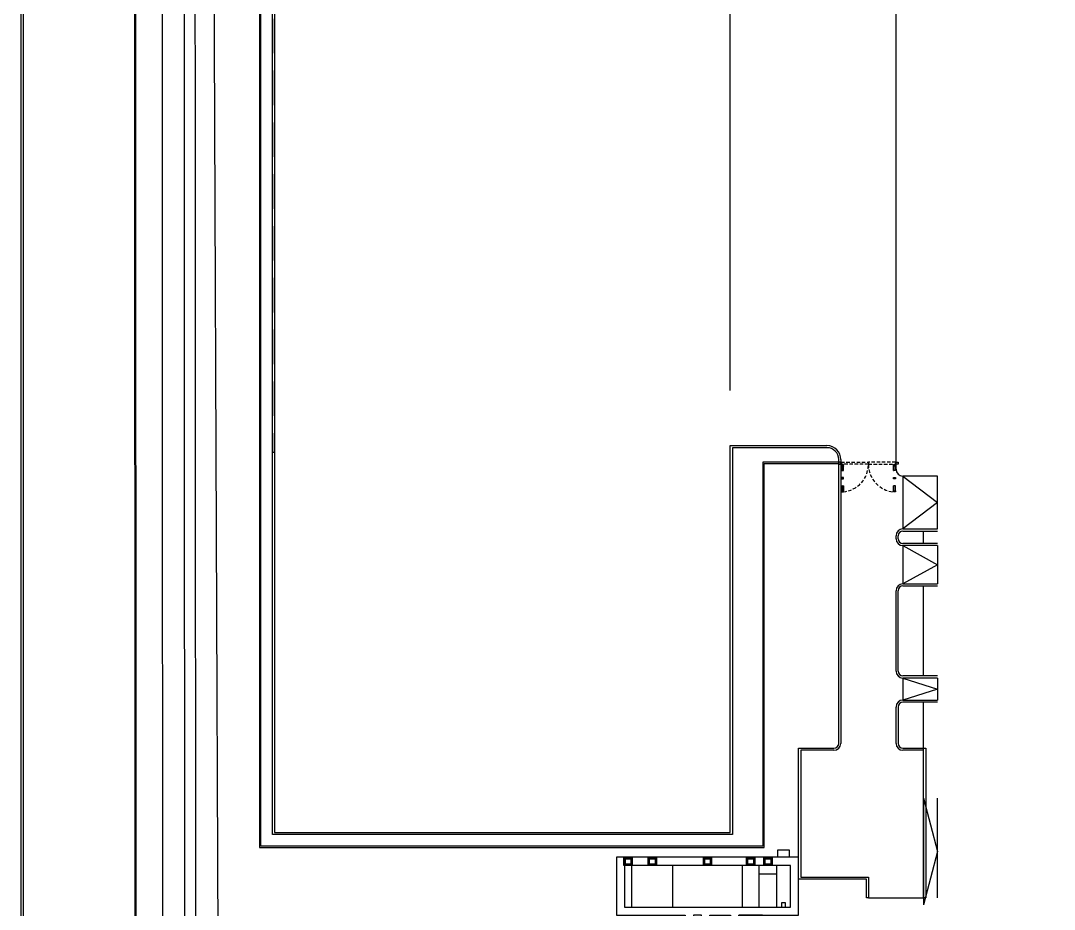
# Model space of a CAD drawing. Header units: millimetres. Extents: x 64 to 660, y 33 to 427.
# Drawn here: x 64.5 to 139.4, y 105.4 to 169.8 of the extents above; entities that cross this region are included whole.
import ezdxf

# ---------------------------------------------------------------- set-up
doc = ezdxf.new("R2010")
doc.units = ezdxf.units.MM
doc.linetypes.add('HIDDEN', pattern=[0.375, 0.25, -0.125])
doc.layers.add('A-PISO-EXT', color=7, linetype='Continuous')
doc.layers.add('Contorno', color=7, linetype='Continuous')

# ---------------------------------------------------------------- blocks, each defined once
blk = doc.blocks.new('A$C25E1659C')
at = {"layer": 'A-PISO-EXT', "linetype": 'HIDDEN', "ltscale": 10}
for points in [[(43.114995, 42.925183), (43.114995, 95.925183), (38.114995, 95.925183, -0.414214), (37.614995, 96.425183), (37.614995, 97.425183, -0.414214), (38.114995, 97.925183), (43.114995, 97.925183), (43.114995, 104.925183), (-1.756586, 104.925183, -0.414065), (-8.256585, 111.421882), (-8.266739, 131.417565, -0.181203), (-4.57815, 141.276682), (-1.581639, 144.71725, -0.216304), (2.181643, 146.425183), (2.181643, 146.425183), (7.235466, 146.425183, -0.177744), (23.410172, 140.487683, 0.301681), (39.886411, 138.540567, -0.117629), (47.786396, 140.425183), (90.214995, 140.425183)], [(-8.237035, 72.924827), (-8.24592, 90.421882), (-8.246428, 91.421882, -0.414362), (-1.746429, 97.925183), (15.114995, 97.925183, -0.414214), (15.614995, 97.425183), (15.614995, 96.425183, -0.414214), (15.114995, 95.925183), (10.114995, 95.925183), (10.114995, 38.425183), (9.964995, 38.425183)]]:
    blk.add_lwpolyline(points, format="xyb", dxfattribs=at)
at = {"layer": 'A-PISO-EXT', "color": 251, "linetype": 'HIDDEN', "ltscale": 10}
blk.add_lwpolyline([(-8.24592, 90.421882), (-8.09592, 90.421958), (-8.096428, 91.421958, -0.414362), (-1.746429, 97.775183), (15.114995, 97.775183, -0.414214), (15.464995, 97.425183), (15.464995, 96.425183, -0.414214), (15.114995, 96.075183), (9.964995, 96.075183), (9.964995, 38.425183)], format="xyb", dxfattribs=at)
blk = doc.blocks.new('BASE-PLANTA DE TRATAMIENTO-02')
at = {"color": 250, "ltscale": 7}
for p, q in [((-12.1, -0.6), (-12.1, -3.6)), ((-9.1, -3.6), (-9.1, -0.6)), ((-4.1, -0.6), (-4.1, -3.6)), ((-2.85, -3.6), (-2.85, -0.6)), ((-1.6, -0.6), (-1.6, -3.6)), ((-2.85, -1.2), (-1.6, -1.2)), ((-3.536784, -4.3), (-3.414707, -4.2)), ((-3.536784, -4.2), (-3.413216, -4.3)), ((-3.536784, -4.3), (-3.414707, -4.2)), ((-3.536784, -4.2), (-3.413216, -4.3)), ((-2.725, -4.475), (-2.625, -4.538)), ((-2.725, -4.538), (-2.625, -4.475)), ((-2.725, -4.475), (-2.625, -4.538)), ((-2.725, -4.538), (-2.625, -4.475))]:
    blk.add_line(p, q, dxfattribs=at)
at = {"color": 250}
for p, q in [((-4.325, -4.65), (-4.325, -4.2)), ((-4.225, -5.15), (-4.225, -4.75))]:
    blk.add_line(p, q, dxfattribs=at)
for points in [[(-4.325, -4.2), (0, -4.2), (0, 0), (-13.2, 0), (-13.2, -4.2), (-8.225, -4.2), (-8.225, -6.3), (-4.325, -6.3), (-4.325, -5.9)], [(-4.325, -5.25), (-4.325, -5.9), (-2.625, -5.9), (-2.625, -4.2), (-4.325, -4.2), (-4.325, -4.65)], [(-4.225, -5.15), (-4.225, -5.8), (-2.725, -5.8), (-2.725, -4.3), (-4.225, -4.3), (-4.225, -4.75)], [(-4.325, -4.65), (-4.925, -4.65), (-4.925, -5.25), (-4.325, -5.25)], [(-4.225, -4.75), (-4.825, -4.75), (-4.825, -5.15), (-4.225, -5.15)], [(-7.625, -7.5), (-7.925, -7.5), (-7.925, -6.3), (-6.725, -6.3), (-6.725, -7.5), (-7.625, -7.5)]]:
    blk.add_lwpolyline(points, dxfattribs=at)
for points in [[(-12.05, 0), (-12.05, -0.6), (-12.65, -0.6), (-12.65, 0)], [(-10.3, 0), (-10.3, -0.6), (-10.9, -0.6), (-10.9, 0)], [(-6.3, 0), (-6.3, -0.6), (-6.9, -0.6), (-6.9, 0)], [(-3.175, 0), (-3.175, -0.6), (-3.775, -0.6), (-3.775, 0)], [(-1.925, 0), (-1.925, -0.6), (-2.525, -0.6), (-2.525, 0)], [(-7.025, -5.05), (-7.025, -4.2), (-7.625, -4.2), (-7.625, -5.05), (-7.025, -5.05)], [(-4.925, -5.7), (-6.425, -5.7), (-6.425, -4.2), (-4.925, -4.2)], [(-3.525, -5.8), (-4.125, -5.8), (-4.125, -5.2), (-3.525, -5.2)], [(-3.9, -4.54174), (-3.05, -4.54174), (-3.05, -5.04174), (-3.9, -5.04174)], [(-2.725, -5.8), (-3.275, -5.8), (-3.275, -5.2), (-2.725, -5.2)], [(-6.875, -6.45), (-6.875, -7.35), (-7.775, -7.35), (-7.775, -6.45)]]:
    blk.add_lwpolyline(points, close=True, dxfattribs=at)
at = {"color": 250, "ltscale": 7}
for points in [[(-1.500539, 0), (-1.500539, 0.53724), (-0.688726, 0.53724), (-0.688726, 0)], [(-12.1, -0.05), (-12.1, -0.55), (-12.6, -0.55), (-12.6, -0.05)], [(-12.6, -3.6), (-0.6, -3.6), (-0.6, -0.6), (-12.6, -0.6)], [(-12.15, -0.1), (-12.15, -0.5), (-12.55, -0.5), (-12.55, -0.1)], [(-10.35, -0.05), (-10.35, -0.55), (-10.85, -0.55), (-10.85, -0.05)], [(-10.4, -0.1), (-10.4, -0.5), (-10.8, -0.5), (-10.8, -0.1)], [(-6.35, -0.05), (-6.35, -0.55), (-6.85, -0.55), (-6.85, -0.05)], [(-6.4, -0.1), (-6.4, -0.5), (-6.8, -0.5), (-6.8, -0.1)], [(-3.225, -0.05), (-3.225, -0.55), (-3.725, -0.55), (-3.725, -0.05)], [(-3.275, -0.1), (-3.275, -0.5), (-3.675, -0.5), (-3.675, -0.1)], [(-1.975, -0.05), (-1.975, -0.55), (-2.475, -0.55), (-2.475, -0.05)], [(-2.025, -0.1), (-2.025, -0.5), (-2.425, -0.5), (-2.425, -0.1)], [(-0.944632, -3.6), (-0.944632, -3.3), (-1.244632, -3.3), (-1.244632, -3.6)], [(-3.536784, -4.2), (-3.413216, -4.2), (-3.413216, -4.3), (-3.536784, -4.3)], [(-3.536784, -4.2), (-3.413216, -4.2), (-3.413216, -4.3), (-3.536784, -4.3)], [(-2.625, -4.538), (-2.725, -4.538), (-2.725, -4.475), (-2.625, -4.475)], [(-2.625, -4.538), (-2.725, -4.538), (-2.725, -4.475), (-2.625, -4.475)]]:
    blk.add_lwpolyline(points, close=True, dxfattribs=at)
at = {"color": 250, "linetype": 'HIDDEN', "ltscale": 0.5}
for points in [[(-3.5, -5.825), (-4.15, -5.825), (-4.15, -5.175), (-3.5, -5.175)], [(-3.925, -4.51674), (-3.025, -4.51674), (-3.025, -5.06674), (-3.925, -5.06674)], [(-2.7, -5.825), (-3.3, -5.825), (-3.3, -5.175), (-2.7, -5.175)], [(-6.925, -6.5), (-6.925, -7.3), (-7.725, -7.3), (-7.725, -6.5)]]:
    blk.add_lwpolyline(points, close=True, dxfattribs=at)
at = {"color": 250, "ltscale": 7}
for centre, radius in [((-3.625, -4.436), 0.045), ((-3.324748, -4.436), 0.045), ((-4.525, -4.95), 0.057)]:
    blk.add_circle(centre, radius, dxfattribs=at)
blk = doc.blocks.new('LPN354')
at = {"color": 0}
blk.add_lwpolyline([(0.004, 0.0325), (0.004, 0.009, 0.414214), (0.009, 0.004), (0.0325, 0.004, -0.414214), (0.035, 0.0015), (0.035, 0), (0, 0), (0, 0.035), (0.0015, 0.035, -0.414214)], format="xyb", close=True, dxfattribs=at)
blk = doc.blocks.new('*U153')
at = {"color": 37}
for p, q in [((-0.00064, -0.01563), (0, -0.01563)), ((-0.00064, -0.02163), (0, -0.02163)), ((-0.00064, -0.32923), (0, -0.32923)), ((-0.00064, -0.33523), (0, -0.33523))]:
    blk.add_line(p, q, dxfattribs=at)
at = {"color": 1}
blk.add_lwpolyline([(0, 0), (0.14, 0), (0.14, -0.3525), (0, -0.3525)], close=True, dxfattribs=at)
at = {"color": 37}
for points in [[(0.004, -0.02063), (0.014666, -0.02063), (0.014666, -0.01663), (0.004, -0.01663)], [(0.004, -0.33423), (0.014666, -0.33423), (0.014666, -0.33023), (0.004, -0.33023)], [(0.006, -0.01663), (0.006, -0.008489), (0.009, -0.008489), (0.009, -0.01663)], [(0.006, -0.33023), (0.006, -0.02063)], [(0.009, -0.33423), (0.009, -0.340476), (0.006, -0.340476), (0.006, -0.33423)], [(0.009, -0.02063), (0.009, -0.33023)], [(0.009512, -0.01663), (0.009512, -0.015375), (0.011512, -0.015375), (0.011512, -0.01663)], [(0.011512, -0.02063), (0.011512, -0.021885), (0.009512, -0.021885), (0.009512, -0.02063)], [(0.009512, -0.33023), (0.009512, -0.328976), (0.011512, -0.328976), (0.011512, -0.33023)], [(0.011512, -0.33423), (0.011512, -0.335485), (0.009512, -0.335485), (0.009512, -0.33423)], [(0.035, -0.0015), (0.035, -0.351)]]:
    blk.add_lwpolyline(points, dxfattribs=at)
for centre in [(-0.00064, -0.01863), (-0.00064, -0.33223)]:
    blk.add_arc(centre, 0.003, 90, 270, dxfattribs=at)
at = {"xscale": -1, "rotation": 180}
blk.add_blockref('LPN354', (0, 0), dxfattribs=at)
blk.add_blockref('LPN354', (0, -0.3525))
blk = doc.blocks.new('*U150')
at = {"color": 253, "linetype": 'HIDDEN', "ltscale": 0.05}
for p, q in [((0.09, 0), (-0.09, 0)), ((0, 0.06), (0, -0.06))]:
    blk.add_line(p, q, dxfattribs=at)
at = {"color": 0}
for points in [[(0.07, 0.04), (0.07, -0.04), (-0.07, -0.04), (-0.07, 0.04)], [(0.069, 0.039), (0.069, -0.039), (-0.069, -0.039), (-0.069, 0.039)]]:
    blk.add_lwpolyline(points, close=True, dxfattribs=at)

msp = doc.modelspace()

# ---------------------------------------------------------------- linework, layer by layer
for points in [[(76.348, 194.844), (76.395, 100.76), (82.65, 99.458)], [(77.752, 194.794), (79.234, 194.794), (79.688, 193.75), (79.871, 193.83), (80.237, 193.494), (78.749, 191.611), (78.436, 191.859), (78.794, 103.223), (81.284, 102.704)], [(74.748, 194.358), (74.796, 99.459), (80.366, 98.299)], [(77.752, 192.4), (77.15, 190.232), (77.195, 101.411), (82.814, 100.241)]]:
    msp.add_lwpolyline(points)
at = {"layer": 'Contorno'}
for p, q in [((127.913, 137.291), (127.913, 232.001)), ((127.913, 137.291), (127.913, 232.001)), ((82.763, 110.851), (82.763, 196.151)), ((81.813, 196.051), (81.813, 109.901)), ((81.913, 110.001), (81.913, 196.051)), ((82.913, 196.001), (82.913, 111.001)), ((72.75, 194.265), (72.798, 100.076)), ((72.898, 100.111), (72.85, 194.224)), ((64.561, 99.387), (64.552, 190.498)), ((64.702, 190.498), (64.711, 99.387)), ((115.913, 111.001), (115.913, 139.001)), ((115.913, 139.001), (122.913, 139.001)), ((122.913, 138.851), (116.063, 138.851)), ((116.063, 138.851), (116.063, 110.851)), ((123.763, 137.801), (118.263, 137.801)), ((118.263, 137.801), (118.263, 110.001)), ((123.763, 117.451), (123.763, 138.001)), ((123.763, 137.701), (123.763, 137.801)), ((123.913, 137.801), (123.763, 137.801)), ((123.763, 137.801), (123.763, 137.651)), ((123.913, 138.001), (123.913, 117.451)), ((123.913, 137.651), (123.913, 137.801)), ((127.913, 137.651), (127.913, 137.801)), ((127.913, 137.801), (128.063, 137.801)), ((128.063, 137.801), (128.063, 137.651)), ((118.363, 109.901), (118.363, 137.701)), ((118.363, 137.701), (123.763, 137.701)), ((123.763, 137.651), (123.913, 137.651)), ((123.918, 137.631), (123.958, 137.631)), ((123.938, 137.651), (123.938, 137.611)), ((127.908, 137.631), (127.868, 137.631)), ((127.888, 137.651), (127.888, 137.611)), ((128.063, 137.651), (127.913, 137.651)), ((130.913, 136.791), (128.413, 136.791)), ((128.413, 136.791), (130.913, 134.881)), ((128.413, 136.791), (128.413, 132.971)), ((130.913, 136.791), (128.413, 136.791)), ((130.913, 132.971), (130.913, 136.791)), ((130.913, 134.881), (128.413, 132.971)), ((128.413, 132.971), (130.913, 132.971)), ((128.413, 132.821), (130.913, 132.821)), ((129.913, 131.911), (129.913, 132.821)), ((127.913, 132.261), (127.913, 132.471)), ((128.063, 132.261), (128.063, 132.471)), ((130.913, 131.911), (128.413, 131.911)), ((128.413, 131.761), (130.913, 130.381)), ((128.413, 131.761), (128.413, 129.001)), ((130.913, 131.761), (128.413, 131.761)), ((130.913, 131.761), (130.913, 129.001)), ((130.913, 130.381), (128.413, 129.001)), ((128.413, 129.001), (130.913, 129.001)), ((128.413, 128.851), (130.913, 128.851)), ((129.913, 122.331), (129.913, 128.851)), ((127.913, 122.681), (127.913, 128.501)), ((128.063, 122.681), (128.063, 128.501)), ((130.913, 122.331), (128.413, 122.331)), ((128.413, 122.181), (130.913, 121.381)), ((128.413, 122.181), (128.413, 120.581)), ((130.913, 122.181), (128.413, 122.181)), ((130.913, 122.181), (130.913, 120.581)), ((130.913, 121.381), (128.413, 120.581)), ((128.413, 120.581), (130.913, 120.581)), ((127.913, 117.451), (127.913, 120.081)), ((128.063, 120.081), (128.063, 117.451)), ((130.913, 120.431), (128.413, 120.431)), ((129.913, 113.631), (129.913, 120.431)), ((129.913, 117.101), (129.913, 120.431)), ((120.863, 107.611), (120.863, 117.101)), ((120.863, 117.101), (123.413, 117.101)), ((123.413, 116.951), (121.013, 116.951)), ((121.013, 116.951), (121.013, 107.761)), ((128.413, 117.101), (130.063, 117.101)), ((129.913, 116.951), (128.413, 116.951)), ((129.913, 106.261), (129.913, 116.951)), ((130.063, 117.101), (130.063, 106.261)), ((129.913, 113.481), (130.913, 109.621)), ((129.913, 113.481), (129.913, 105.761)), ((130.913, 106.261), (130.913, 113.481)), ((116.063, 110.851), (82.763, 110.851)), ((82.913, 111.001), (115.913, 111.001)), ((81.813, 109.901), (118.363, 109.901)), ((118.263, 110.001), (81.913, 110.001)), ((130.913, 109.621), (129.913, 105.761)), ((125.763, 107.611), (120.863, 107.611)), ((121.013, 107.761), (125.913, 107.761)), ((125.763, 106.261), (125.763, 107.611)), ((125.913, 107.761), (125.913, 106.261)), ((125.913, 106.261), (125.763, 106.261)), ((125.913, 106.261), (129.913, 106.261)), ((130.063, 106.261), (129.913, 106.261))]:
    msp.add_line(p, q, dxfattribs=at)
at = {"layer": 'Contorno', "linetype": 'HIDDEN', "ltscale": 10, "extrusion": (-3.33514e-06, 9.20456e-07, 1)}
for p, q in [((82.763, 196.151, 0), (82.763, 138.501, 0)), ((82.913, 196.001), (82.913, 138.501, 0)), ((64.561, 99.387, 0), (64.552, 190.498, 0)), ((82.913, 138.501, 0), (82.763, 138.501, 0))]:
    msp.add_line(p, q, dxfattribs=at)
at = {"layer": 'Contorno', "ltscale": 10, "extrusion": (-3.33514e-06, 9.20456e-07, 1)}
msp.add_line((115.913, 143.001, 0), (115.913, 196.001, 0), dxfattribs=at)
at = {"layer": 'Contorno'}
for points in [[(123.913, 137.781), (123.913, 137.801), (123.938, 137.801), (123.938, 137.651), (123.913, 137.651), (123.913, 137.671), (123.915, 137.671), (123.915, 137.653), (123.937, 137.653), (123.937, 137.799), (123.915, 137.799), (123.915, 137.781)], [(127.913, 137.781), (127.913, 137.801), (127.888, 137.801), (127.888, 137.651), (127.913, 137.651), (127.913, 137.671), (127.912, 137.671), (127.912, 137.653), (127.89, 137.653), (127.89, 137.799), (127.912, 137.799), (127.912, 137.781)]]:
    msp.add_lwpolyline(points, close=True, dxfattribs=at)
at = {"layer": 'Contorno', "linetype": 'HIDDEN'}
for points in [[(123.938, 137.651), (123.938, 137.801), (125.913, 137.801), (125.913, 137.651)], [(127.888, 137.651), (127.888, 137.801), (125.913, 137.801), (125.913, 137.651)]]:
    msp.add_lwpolyline(points, close=True, dxfattribs=at)
at = {"layer": 'Contorno'}
for centre, radius in [((123.938, 137.631), 0.01), ((123.938, 137.631), 0.009), ((127.888, 137.631), 0.01), ((127.888, 137.631), 0.009)]:
    msp.add_circle(centre, radius, dxfattribs=at)
for centre, radius, start, end in [((122.913, 138.001), 1, 0, 90), ((122.913, 138.001), 0.85, 0, 90), ((128.413, 137.291), 0.5, 180, 270), ((128.413, 137.291), 0.5, 180, 270), ((128.413, 132.471), 0.5, 90, 180), ((128.413, 132.471), 0.35, 90, 180), ((128.413, 132.261), 0.5, 180, 270), ((128.413, 132.261), 0.35, 180, 270), ((128.413, 128.501), 0.5, 90, 180), ((128.413, 128.501), 0.35, 90, 180), ((128.413, 122.681), 0.5, 180, 270), ((128.413, 122.681), 0.35, 180, 270), ((128.413, 120.081), 0.5, 90, 180), ((128.413, 120.081), 0.35, 90, 180), ((123.413, 117.451), 0.35, 270, 0), ((123.413, 117.451), 0.5, 270, 0), ((128.413, 117.451), 0.5, 180, 270), ((128.413, 117.451), 0.35, 180, 270)]:
    msp.add_arc(centre, radius, start, end, dxfattribs=at)
at = {"layer": 'Contorno', "linetype": 'HIDDEN'}
for centre, start, end in [((123.909, 137.651), 275.40975, 0), ((127.917, 137.651), 180, 264.59025)]:
    msp.add_arc(centre, 2.004, start, end, dxfattribs=at)

# ---------------------------------------------------------------- block references
at = {"layer": 'Contorno', "color": 252, "linetype": 'ByBlock', "extrusion": (-3.33514e-06, 9.20456e-07, 1)}
msp.add_blockref('A$C25E1659C', (72.798, 100.076, 0), dxfattribs=at)
at = {"layer": 'Contorno', "xscale": -1}
for name, p in [('*U150', (124.028, 137.591)), ('*U153', (124.098, 137.551)), ('*U150', (124.028, 136.644)), ('*U150', (124.028, 135.696))]:
    msp.add_blockref(name, p, dxfattribs=at)
at = {"layer": 'Contorno'}
for name, p in [('*U150', (127.798, 137.591)), ('*U153', (127.728, 137.551)), ('*U150', (127.798, 136.644)), ('*U150', (127.798, 135.696)), ('BASE-PLANTA DE TRATAMIENTO-02', (120.863, 109.201))]:
    msp.add_blockref(name, p, dxfattribs=at)
at = {"layer": 'Contorno', "rotation": 180}
msp.add_blockref('*U153', (124.098, 135.736), dxfattribs=at)
at = {"layer": 'Contorno', "xscale": -1, "rotation": 180}
msp.add_blockref('*U153', (127.728, 135.736), dxfattribs=at)

doc.saveas('drawing.dxf')
